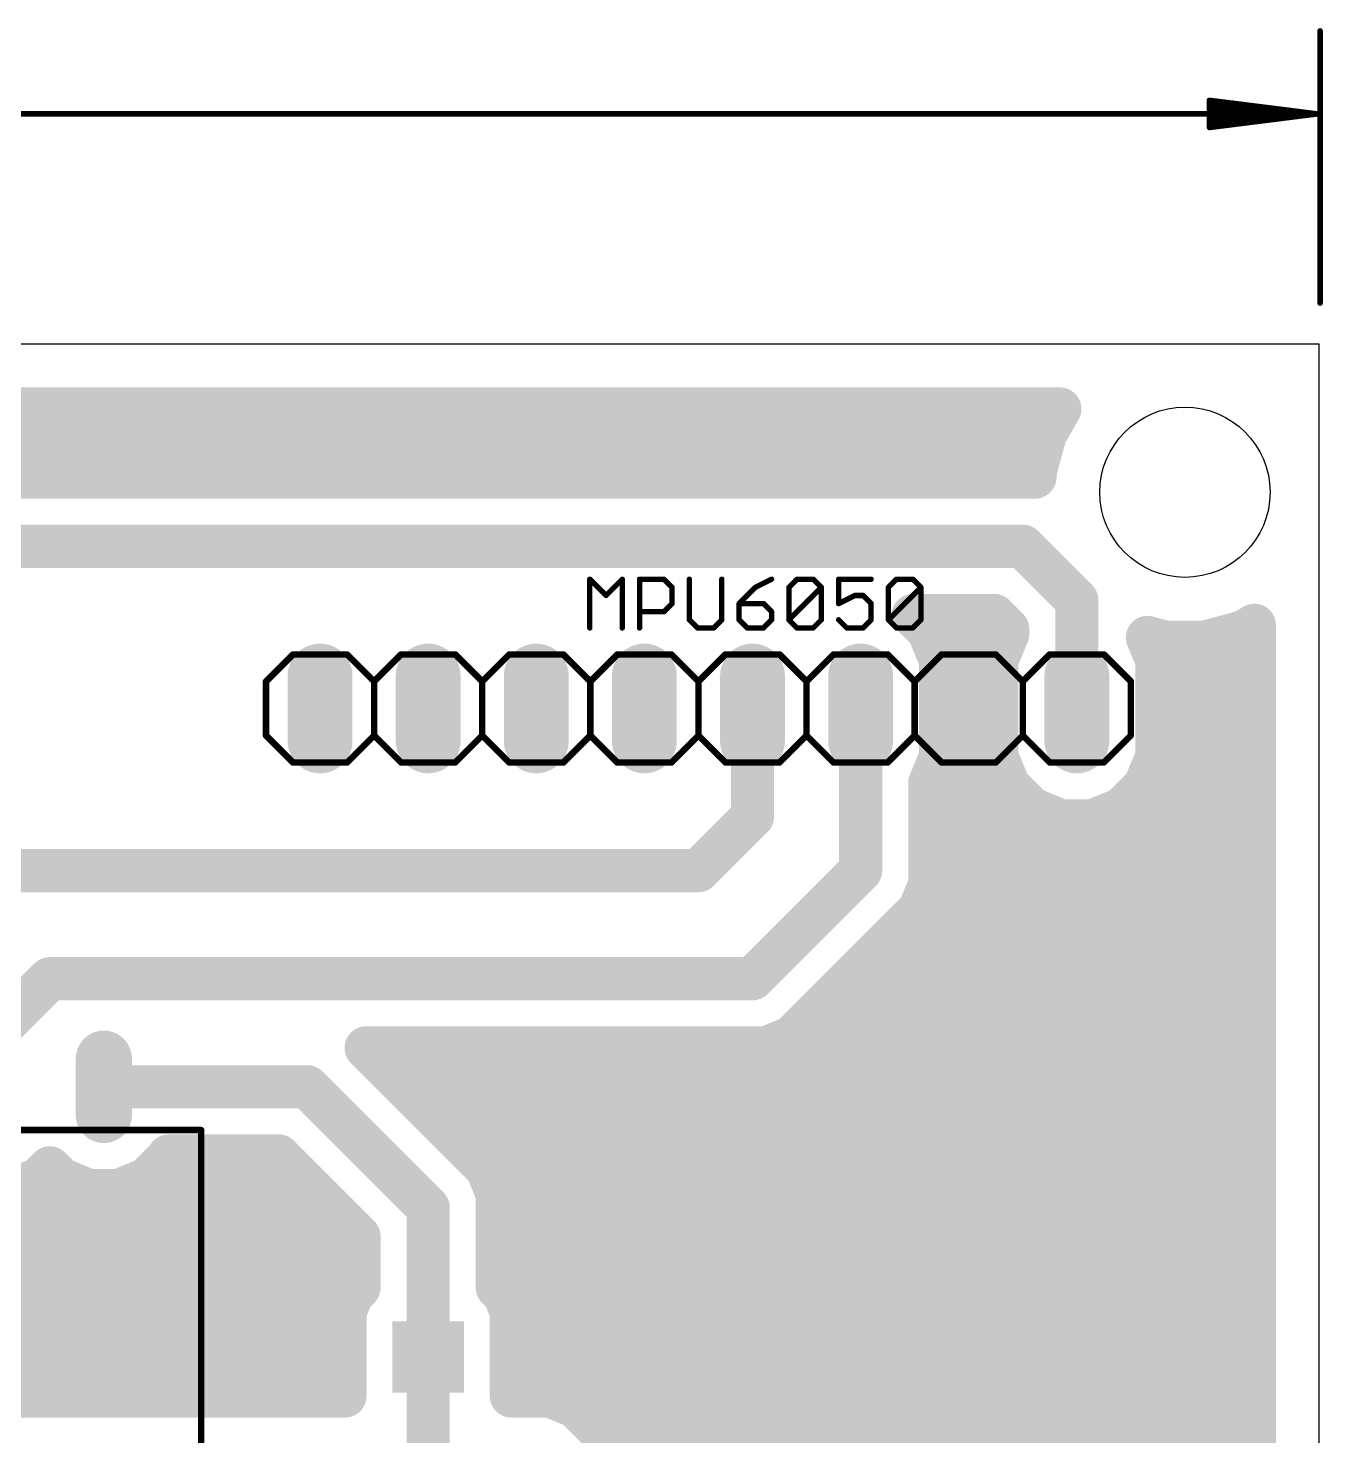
# Model space of a CAD drawing. Extents: x -9 to 115, y -5 to 71.
# Drawn here: x 84.58 to 115, y 37.52 to 70.59 of the extents above; entities that cross this region are included whole.
import ezdxf

# ---------------------------------------------------------------- set-up
doc = ezdxf.new("R2010")
doc.units = 0
for name, color, linetype in [('1', 12, 'CONTINUOUS'), ('16', 132, 'CONTINUOUS'), ('17', 110, 'CONTINUOUS'), ('18', 110, 'CONTINUOUS'), ('20', 31, 'CONTINUOUS'), ('21', 253, 'CONTINUOUS'), ('23', 53, 'CONTINUOUS'), ('25', 253, 'CONTINUOUS'), ('51', 253, 'CONTINUOUS')]:
    doc.layers.add(name, color=color, linetype=linetype)

# ---------------------------------------------------------------- blocks, each defined once
blk = doc.blocks.new('LONGP100')
at = {"const_width": 1}
blk.add_lwpolyline([(-0.5, 0), (0.5, 0)], dxfattribs=at)
at = {"const_width": 0.5}
for points in [[(-0.5, 0.25, 1), (-0.5, -0.25)], [(0.5, -0.25, 1), (0.5, 0.25)]]:
    blk.add_lwpolyline(points, format="xyb", dxfattribs=at)
blk = doc.blocks.new('RECT')
blk.add_solid([(-0.5, -0.5), (0.5, -0.5), (-0.5, 0.5), (0.5, 0.5)])
blk = doc.blocks.new('SQUAREV')
blk.add_solid([(-0.5, -0.5), (0.5, -0.5), (-0.5, 0.5), (0.5, 0.5)])

msp = doc.modelspace()

# ---------------------------------------------------------------- linework, layer by layer
at = {"layer": '1'}
for points, const_width in [([(114.935, 64.135), (114.935, 70.53)], 0.13), ([(114.87, 68.58), (112.335, 68.8992)], 0.13), ([(112.335, 68.8992), (112.335, 68.2608)], 0.13), ([(114.87, 68.58), (112.335, 68.84)], 0.13), ([(3.875, 68.58), (114.87, 68.58)], 0.13), ([(114.87, 68.58), (112.335, 68.71)], 0.13), ([(112.335, 68.2608), (114.87, 68.58)], 0.13), ([(112.335, 68.45), (114.87, 68.58)], 0.13), ([(112.335, 68.32), (114.87, 68.58)], 0.13), ([(93.98, 39.37), (93.98, 31.75)], 1.016)]:
    msp.add_lwpolyline(points, dxfattribs=dict(at, const_width=const_width))
for points, const_width in [([(114.9675, 70.53, 1), (114.9025, 70.53)], 0.065), ([(112.3391, 68.9315, 1), (112.3309, 68.867)], 0.065), ([(112.3675, 68.8992, 1), (112.3025, 68.8992)], 0.065), ([(112.3383, 68.8723, 1), (112.3317, 68.8077)], 0.065), ([(112.3367, 68.7425, 1), (112.3333, 68.6775)], 0.065), ([(112.3333, 68.4825, 1), (112.3367, 68.4175)], 0.065), ([(114.8741, 68.5478, 1), (114.8659, 68.6122)], 0.065), ([(114.8659, 68.5478, 1), (114.8741, 68.6122)], 0.065), ([(114.8733, 68.5477, 1), (114.8667, 68.6123)], 0.065), ([(114.8667, 68.5477, 1), (114.8733, 68.6123)], 0.065), ([(114.8683, 68.5475, 1), (114.8717, 68.6125)], 0.065), ([(114.8717, 68.5475, 1), (114.8683, 68.6125)], 0.065), ([(114.87, 68.5475, 1), (114.87, 68.6125)], 0.065), ([(112.3317, 68.3523, 1), (112.3383, 68.2877)], 0.065), ([(112.3309, 68.293, 1), (112.3391, 68.2285)], 0.065), ([(112.3025, 68.2608, 1), (112.3675, 68.2608)], 0.065), ([(114.9025, 64.135, 1), (114.9675, 64.135)], 0.065), ([(94.234, 39.37, 1), (93.726, 39.37)], 0.508)]:
    msp.add_lwpolyline(points, format="xyb", dxfattribs=dict(at, const_width=const_width))
at = {"layer": '16', "const_width": 1.016}
for points in [[(9.9249, 61.646), (108.8201, 61.646)], [(108.8201, 61.646), (108.4762, 61.0502)], [(108.4762, 61.0502), (108.236, 60.1539)], [(10.293, 60.96), (108.452, 60.96)], [(108.236, 60.0456), (69.5266, 60.0456)], [(108.236, 60.1539), (108.236, 60.0456)], [(107.95, 58.42), (69.85, 58.42)], [(109.22, 57.15), (107.95, 58.42)], [(109.22, 54.61), (109.22, 57.15)], [(105.7334, 56.4367), (105.3757, 56.7944)], [(105.3757, 56.7944), (107.2767, 56.7944)], [(107.2767, 56.7944), (107.5944, 56.4766)], [(106.0196, 55.7459), (105.7334, 56.4367)], [(107.5944, 56.4766), (107.5944, 56.3591)], [(112.2239, 56.166), (113.1202, 56.4062)], [(113.1202, 56.4062), (113.391, 56.5625)], [(113.391, 56.5625), (113.391, 1.2225)], [(107.5944, 56.3591), (107.3404, 55.7459)], [(111.0996, 55.7459), (110.8793, 56.2777)], [(110.8793, 56.2777), (111.2961, 56.166)], [(111.2961, 56.166), (112.2239, 56.166)], [(105.964, 55.88), (107.396, 55.88)], [(106.0196, 53.4741), (106.0196, 55.7459)], [(107.3404, 55.7459), (107.3404, 53.4741)], [(111.044, 55.88), (113.391, 55.88)], [(111.0996, 53.4741), (111.0996, 55.7459)], [(106.0196, 54.864), (107.3404, 54.864)], [(111.0996, 54.864), (113.391, 54.864)], [(101.6, 54.61), (101.6, 52.07)], [(104.14, 50.8), (104.14, 54.61)], [(106.68, 54.61), (106.68, 20.32)], [(106.0196, 53.848), (107.3404, 53.848)], [(111.0996, 53.848), (113.391, 53.848)], [(105.7656, 52.8609), (106.0196, 53.4741)], [(107.3404, 53.4741), (107.6266, 52.7833)], [(110.8134, 52.7833), (111.0996, 53.4741)], [(105.7656, 50.4766), (105.7656, 52.8609)], [(105.7656, 52.832), (107.6064, 52.832)], [(107.6266, 52.7833), (108.1553, 52.2546)], [(110.2847, 52.2546), (110.8134, 52.7833)], [(110.8336, 52.832), (113.391, 52.832)], [(108.1553, 52.2546), (108.8461, 51.9684)], [(109.5939, 51.9684), (110.2847, 52.2546)], [(101.6, 52.07), (100.33, 50.8)], [(105.7656, 51.816), (113.391, 51.816)], [(108.8461, 51.9684), (109.5939, 51.9684)], [(100.33, 50.8), (83.82, 50.8)], [(101.6, 48.26), (104.14, 50.8)], [(105.7656, 50.8), (113.391, 50.8)], [(105.5181, 49.8792), (105.7656, 50.4766)], [(105.0608, 49.4219), (105.5181, 49.8792)], [(105.4229, 49.784), (113.391, 49.784)], [(102.5208, 46.8819), (105.0608, 49.4219)], [(104.4069, 48.768), (113.391, 48.768)], [(83.82, 46.99), (85.09, 48.26)], [(85.09, 48.26), (101.6, 48.26)], [(103.3909, 47.752), (113.391, 47.752)], [(101.9233, 46.6344), (102.5208, 46.8819)], [(94.9008, 44.2583), (92.5247, 46.6344)], [(92.5247, 46.6344), (101.9233, 46.6344)], [(102.1686, 46.736), (113.391, 46.736)], [(86.36, 45.72), (91.1402, 45.72)], [(91.1402, 45.72), (93.98, 42.8802)], [(93.4391, 45.72), (113.391, 45.72)], [(94.4551, 44.704), (113.391, 44.704)], [(95.3581, 43.801), (94.9008, 44.2583)], [(84.8272, 43.5523), (85.09, 43.8151)], [(85.09, 43.8151), (85.3528, 43.5523)], [(87.3672, 43.5523), (87.8673, 44.0524)], [(87.8673, 44.0524), (87.8847, 44.0944)], [(87.8847, 44.0944), (90.4668, 44.0944)], [(90.4668, 44.0944), (92.3544, 42.2068)], [(84.1737, 43.2816), (84.8272, 43.5523)], [(84.9629, 43.688), (85.2171, 43.688)], [(85.3528, 43.5523), (86.0063, 43.2816)], [(86.7137, 43.2816), (87.3672, 43.5523)], [(87.5029, 43.688), (90.8732, 43.688)], [(95.6056, 43.2035), (95.3581, 43.801)], [(95.4049, 43.688), (113.391, 43.688)], [(83.4663, 43.2816), (84.1737, 43.2816)], [(86.0063, 43.2816), (86.7137, 43.2816)], [(95.6056, 41.0013), (95.6056, 43.2035)], [(93.98, 42.8802), (93.98, 39.37)], [(53.6069, 42.672), (91.8892, 42.672)], [(95.6056, 42.672), (113.391, 42.672)], [(92.3544, 42.2068), (92.3544, 41.0013)], [(54.6229, 41.656), (92.3544, 41.656)], [(95.6056, 41.656), (113.391, 41.656)], [(92.1943, 40.8413), (92.0242, 40.4305)], [(92.3544, 41.0013), (92.1943, 40.8413)], [(95.7657, 40.8413), (95.6056, 41.0013)], [(95.9358, 40.4305), (95.7657, 40.8413)], [(55.6389, 40.64), (92.111, 40.64)], [(95.849, 40.64), (113.391, 40.64)], [(92.0242, 40.4305), (92.0242, 38.4556)], [(95.9358, 38.4556), (95.9358, 40.4305)], [(56.6549, 39.624), (92.0242, 39.624)], [(95.9358, 39.624), (113.391, 39.624)], [(57.6709, 38.608), (92.0242, 38.608)], [(95.9358, 38.608), (113.391, 38.608)], [(92.0242, 38.4556), (78.4166, 38.4556)], [(96.8434, 38.4556), (95.9358, 38.4556)], [(97.4408, 38.2081), (96.8434, 38.4556)], [(103.1558, 32.4931), (97.4408, 38.2081)], [(98.0569, 37.592), (113.391, 37.592)]]:
    msp.add_lwpolyline(points, dxfattribs=at)
at = {"layer": '16', "const_width": 0.508}
for points in [[(109.0401, 61.519, 1), (108.6002, 61.773)], [(108.8201, 61.392, 1), (108.8201, 61.9)], [(108.7215, 60.9845, 1), (108.2308, 61.116)], [(108.2562, 61.1772, 1), (108.6961, 60.9232)], [(108.452, 60.706, 1), (108.452, 61.214)], [(108.49, 60.1539, 1), (107.982, 60.1539)], [(108.236, 59.7916, 1), (108.236, 60.2996)], [(107.9907, 60.2197, 1), (108.4813, 60.0882)], [(107.982, 60.0456, 1), (108.49, 60.0456)], [(108.1296, 58.5996, 1), (107.7704, 58.2404)], [(107.95, 58.166, 1), (107.95, 58.674)], [(109.474, 57.15, 1), (108.966, 57.15)], [(109.0404, 56.9704, 1), (109.3996, 57.3296)], [(105.5554, 56.974, 1), (105.1961, 56.6148)], [(105.3757, 57.0484, 1), (105.3757, 56.5404)], [(107.4563, 56.974, 1), (107.097, 56.6148)], [(107.2767, 56.5404, 1), (107.2767, 57.0484)], [(105.9681, 56.5339, 1), (105.4988, 56.3395)], [(107.8484, 56.4766, 1), (107.3404, 56.4766)], [(107.4148, 56.297, 1), (107.774, 56.6563)], [(113.186, 56.1608, 1), (113.0545, 56.6515)], [(113.645, 56.5625, 1), (113.137, 56.5625)], [(113.518, 56.3425, 1), (113.264, 56.7825)], [(105.5538, 56.2571, 1), (105.913, 56.6163)], [(107.3404, 56.3591, 1), (107.8484, 56.3591)], [(107.8291, 56.2619, 1), (107.3597, 56.4563)], [(110.9451, 56.523, 1), (110.8136, 56.0323)], [(111.114, 56.3749, 1), (110.6447, 56.1805)], [(111.2961, 56.42, 1), (111.2961, 55.912)], [(111.2303, 55.9207, 1), (111.3618, 56.4113)], [(112.1582, 56.4113, 1), (112.2897, 55.9207)], [(112.2239, 55.912, 1), (112.2239, 56.42)], [(112.9932, 56.6261, 1), (113.2472, 56.1862)], [(105.964, 56.134, 1), (105.964, 55.626)], [(106.2736, 55.7459, 1), (105.7656, 55.7459)], [(107.5944, 55.7459, 1), (107.0864, 55.7459)], [(107.396, 55.626, 1), (107.396, 56.134)], [(111.044, 56.134, 1), (111.044, 55.626)], [(111.3536, 55.7459, 1), (110.8456, 55.7459)], [(113.391, 55.626, 1), (113.391, 56.134)], [(105.7849, 55.6487, 1), (106.2543, 55.8431)], [(107.1057, 55.8431, 1), (107.5751, 55.6487)], [(110.8649, 55.6487, 1), (111.3343, 55.8431)], [(106.0196, 55.118, 1), (106.0196, 54.61)], [(107.3404, 54.61, 1), (107.3404, 55.118)], [(111.0996, 55.118, 1), (111.0996, 54.61)], [(113.391, 54.61, 1), (113.391, 55.118)], [(101.854, 54.61, 1), (101.346, 54.61)], [(104.394, 54.61, 1), (103.886, 54.61)], [(106.934, 54.61, 1), (106.426, 54.61)], [(108.966, 54.61, 1), (109.474, 54.61)], [(106.0196, 54.102, 1), (106.0196, 53.594)], [(107.3404, 53.594, 1), (107.3404, 54.102)], [(111.0996, 54.102, 1), (111.0996, 53.594)], [(113.391, 53.594, 1), (113.391, 54.102)], [(106.2543, 53.3769, 1), (105.7849, 53.5713)], [(107.5751, 53.5713, 1), (107.1057, 53.3769)], [(111.3343, 53.3769, 1), (110.8649, 53.5713)], [(105.7656, 53.4741, 1), (106.2736, 53.4741)], [(107.0864, 53.4741, 1), (107.5944, 53.4741)], [(110.8456, 53.4741, 1), (111.3536, 53.4741)], [(106.0196, 52.8609, 1), (105.5116, 52.8609)], [(105.7656, 53.086, 1), (105.7656, 52.578)], [(107.8062, 52.9629, 1), (107.4469, 52.6037)], [(107.6064, 52.578, 1), (107.6064, 53.086)], [(110.8336, 53.086, 1), (110.8336, 52.578)], [(110.993, 52.6037, 1), (110.6338, 52.9629)], [(113.391, 52.578, 1), (113.391, 53.086)], [(105.5309, 52.9581, 1), (106.0003, 52.7637)], [(107.3919, 52.6861, 1), (107.8612, 52.8805)], [(110.5788, 52.8805, 1), (111.0481, 52.6861)], [(108.2525, 52.4892, 1), (108.0581, 52.0199)], [(107.9757, 52.0749, 1), (108.3349, 52.4342)], [(110.1051, 52.4342, 1), (110.4643, 52.0749)], [(110.3819, 52.0199, 1), (110.1875, 52.4892)], [(101.346, 52.07, 1), (101.854, 52.07)], [(101.7796, 51.8904, 1), (101.4204, 52.2496)], [(105.7656, 52.07, 1), (105.7656, 51.562)], [(108.8461, 52.2224, 1), (108.8461, 51.7144)], [(108.7489, 51.7337, 1), (108.9433, 52.2031)], [(109.4967, 52.2031, 1), (109.6911, 51.7337)], [(109.5939, 51.7144, 1), (109.5939, 52.2224)], [(113.391, 51.562, 1), (113.391, 52.07)], [(100.33, 50.546, 1), (100.33, 51.054)], [(104.3196, 50.6204, 1), (103.9604, 50.9796)], [(105.7656, 51.054, 1), (105.7656, 50.546)], [(113.391, 50.546, 1), (113.391, 51.054)], [(100.1504, 50.9796, 1), (100.5096, 50.6204)], [(103.886, 50.8, 1), (104.394, 50.8)], [(106.0003, 50.3794, 1), (105.5309, 50.5738)], [(105.5116, 50.4766, 1), (106.0196, 50.4766)], [(105.4229, 50.038, 1), (105.4229, 49.53)], [(105.6977, 49.6996, 1), (105.3385, 50.0588)], [(113.391, 49.53, 1), (113.391, 50.038)], [(105.2834, 49.9764, 1), (105.7528, 49.782)], [(104.8812, 49.6015, 1), (105.2404, 49.2423)], [(105.2404, 49.2423, 1), (104.8812, 49.6015)], [(104.4069, 49.022, 1), (104.4069, 48.514)], [(113.391, 48.514, 1), (113.391, 49.022)], [(85.09, 48.514, 1), (85.09, 48.006)], [(85.2696, 48.0804, 1), (84.9104, 48.4396)], [(101.4204, 48.4396, 1), (101.7796, 48.0804)], [(101.6, 48.006, 1), (101.6, 48.514)], [(103.3909, 48.006, 1), (103.3909, 47.498)], [(113.391, 47.498, 1), (113.391, 48.006)], [(102.3412, 47.0615, 1), (102.7004, 46.7023)], [(102.618, 46.6472, 1), (102.4236, 47.1165)], [(92.7043, 46.814, 1), (92.3451, 46.4548)], [(92.5247, 46.8884, 1), (92.5247, 46.3804)], [(101.8261, 46.8691, 1), (102.0206, 46.3997)], [(102.1686, 46.99, 1), (102.1686, 46.482)], [(101.9233, 46.3804, 1), (101.9233, 46.8884)], [(113.391, 46.482, 1), (113.391, 46.99)], [(86.36, 45.974, 1), (86.36, 45.466)], [(91.3198, 45.8996, 1), (90.9606, 45.5404)], [(91.1402, 45.466, 1), (91.1402, 45.974)], [(93.4391, 45.974, 1), (93.4391, 45.466)], [(113.391, 45.466, 1), (113.391, 45.974)], [(94.4551, 44.958, 1), (94.4551, 44.45)], [(113.391, 44.45, 1), (113.391, 44.958)], [(95.0804, 44.4379, 1), (94.7212, 44.0787)], [(94.7212, 44.0787, 1), (95.0804, 44.4379)], [(85.2696, 43.9947, 1), (84.9104, 43.6355)], [(85.2696, 43.6355, 1), (84.9104, 43.9947)], [(87.6326, 44.1496, 1), (88.102, 43.9552)], [(87.8847, 44.3484, 1), (87.8847, 43.8404)], [(88.1194, 43.9972, 1), (87.65, 44.1916)], [(88.0469, 43.8728, 1), (87.6877, 44.232)], [(90.6464, 44.274, 1), (90.2872, 43.9148)], [(90.4668, 43.8404, 1), (90.4668, 44.3484)], [(84.9629, 43.942, 1), (84.9629, 43.434)], [(84.9244, 43.3176, 1), (84.73, 43.7869)], [(85.45, 43.7869, 1), (85.2556, 43.3176)], [(85.2171, 43.434, 1), (85.2171, 43.942)], [(87.5029, 43.942, 1), (87.5029, 43.434)], [(87.4644, 43.3176, 1), (87.27, 43.7869)], [(90.8732, 43.434, 1), (90.8732, 43.942)], [(95.5928, 43.8982, 1), (95.1234, 43.7038)], [(95.4049, 43.942, 1), (95.4049, 43.434)], [(95.1785, 43.6214, 1), (95.5377, 43.9806)], [(113.391, 43.434, 1), (113.391, 43.942)], [(84.1737, 43.0276, 1), (84.1737, 43.5356)], [(84.6475, 43.7319, 1), (85.0068, 43.3727)], [(85.1732, 43.3727, 1), (85.5324, 43.7319)], [(86.0063, 43.5356, 1), (86.0063, 43.0276)], [(85.9091, 43.0469, 1), (86.1035, 43.5163)], [(86.6165, 43.5163, 1), (86.8109, 43.0469)], [(86.7137, 43.0276, 1), (86.7137, 43.5356)], [(87.1875, 43.7319, 1), (87.5468, 43.3727)], [(95.8596, 43.2035, 1), (95.3516, 43.2035)], [(94.234, 42.8802, 1), (93.726, 42.8802)], [(95.3709, 43.1063, 1), (95.8403, 43.3007)], [(91.8892, 42.418, 1), (91.8892, 42.926)], [(93.8004, 42.7006, 1), (94.1596, 43.0598)], [(95.6056, 42.926, 1), (95.6056, 42.418)], [(113.391, 42.418, 1), (113.391, 42.926)], [(92.6084, 42.2068, 1), (92.1004, 42.2068)], [(92.1748, 42.0272, 1), (92.534, 42.3864)], [(92.3544, 41.402, 1), (92.3544, 41.91)], [(95.6056, 41.91, 1), (95.6056, 41.402)], [(113.391, 41.402, 1), (113.391, 41.91)], [(92.429, 40.7441, 1), (91.9597, 40.9385)], [(92.534, 40.8217, 1), (92.1748, 41.1809)], [(95.7852, 41.1809, 1), (95.426, 40.8217)], [(96.0003, 40.9385, 1), (95.531, 40.7441)], [(92.0147, 41.0209, 1), (92.3739, 40.6617)], [(92.1004, 41.0013, 1), (92.6084, 41.0013)], [(92.111, 40.386, 1), (92.111, 40.894)], [(95.3516, 41.0013, 1), (95.8596, 41.0013)], [(95.586, 40.6617, 1), (95.9453, 41.0209)], [(95.849, 40.894, 1), (95.849, 40.386)], [(113.391, 40.386, 1), (113.391, 40.894)], [(92.2782, 40.4305, 1), (91.7702, 40.4305)], [(91.7895, 40.5277, 1), (92.2589, 40.3333)], [(96.1898, 40.4305, 1), (95.6818, 40.4305)], [(95.7011, 40.3333, 1), (96.1705, 40.5277)], [(92.0242, 39.37, 1), (92.0242, 39.878)], [(95.9358, 39.878, 1), (95.9358, 39.37)], [(113.391, 39.37, 1), (113.391, 39.878)], [(93.726, 39.37, 1), (94.234, 39.37)], [(92.0242, 38.354, 1), (92.0242, 38.862)], [(95.9358, 38.862, 1), (95.9358, 38.354)], [(113.391, 38.354, 1), (113.391, 38.862)], [(91.7702, 38.4556, 1), (92.2782, 38.4556)], [(92.0242, 38.2016, 1), (92.0242, 38.7096)], [(95.9358, 38.7096, 1), (95.9358, 38.2016)], [(95.6818, 38.4556, 1), (96.1898, 38.4556)], [(96.9406, 38.6903, 1), (96.7461, 38.2209)], [(96.8434, 38.2016, 1), (96.8434, 38.7096)], [(97.6204, 38.3877, 1), (97.2612, 38.0285)], [(97.3436, 37.9734, 1), (97.538, 38.4428)], [(98.0569, 37.846, 1), (98.0569, 37.338)], [(113.391, 37.338, 1), (113.391, 37.846)]]:
    msp.add_lwpolyline(points, format="xyb", dxfattribs=at)
at = {"layer": '20'}
for p, q in [((114.915, 63.17), (3.81, 63.17)), ((114.915, -5.08), (114.915, 63.17))]:
    msp.add_line(p, q, dxfattribs=at)
msp.add_circle((111.76, 59.69), 2, dxfattribs=at)
at = {"layer": '21', "const_width": 0.1524}
for points in [[(90.805, 55.88), (90.17, 55.245)], [(90.805, 55.88), (92.075, 55.88)], [(92.075, 55.88), (92.71, 55.245)], [(92.71, 55.245), (93.345, 55.88)], [(93.345, 55.88), (94.615, 55.88)], [(94.615, 55.88), (95.25, 55.245)], [(95.25, 55.245), (95.885, 55.88)], [(95.885, 55.88), (97.155, 55.88)], [(97.155, 55.88), (97.79, 55.245)], [(98.425, 55.88), (97.79, 55.245)], [(98.425, 55.88), (99.695, 55.88)], [(99.695, 55.88), (100.33, 55.245)], [(100.33, 55.245), (100.965, 55.88)], [(100.965, 55.88), (102.235, 55.88)], [(102.235, 55.88), (102.87, 55.245)], [(102.87, 55.245), (103.505, 55.88)], [(103.505, 55.88), (104.775, 55.88)], [(104.775, 55.88), (105.41, 55.245)], [(106.045, 55.88), (105.41, 55.245)], [(106.045, 55.88), (107.315, 55.88)], [(107.315, 55.88), (107.95, 55.245)], [(108.585, 55.88), (107.95, 55.245)], [(108.585, 55.88), (109.855, 55.88)], [(109.855, 55.88), (110.49, 55.245)], [(90.17, 55.245), (90.17, 53.975)], [(92.71, 55.245), (92.71, 53.975)], [(95.25, 55.245), (95.25, 53.975)], [(97.79, 55.245), (97.79, 53.975)], [(100.33, 55.245), (100.33, 53.975)], [(102.87, 55.245), (102.87, 53.975)], [(105.41, 55.245), (105.41, 53.975)], [(107.95, 55.245), (107.95, 53.975)], [(110.49, 55.245), (110.49, 53.975)], [(90.17, 53.975), (90.805, 53.34)], [(92.71, 53.975), (92.075, 53.34)], [(93.345, 53.34), (92.71, 53.975)], [(95.25, 53.975), (94.615, 53.34)], [(95.885, 53.34), (95.25, 53.975)], [(97.79, 53.975), (97.155, 53.34)], [(97.79, 53.975), (98.425, 53.34)], [(100.33, 53.975), (99.695, 53.34)], [(100.965, 53.34), (100.33, 53.975)], [(102.87, 53.975), (102.235, 53.34)], [(103.505, 53.34), (102.87, 53.975)], [(105.41, 53.975), (104.775, 53.34)], [(105.41, 53.975), (106.045, 53.34)], [(107.95, 53.975), (107.315, 53.34)], [(107.95, 53.975), (108.585, 53.34)], [(110.49, 53.975), (109.855, 53.34)], [(92.075, 53.34), (90.805, 53.34)], [(94.615, 53.34), (93.345, 53.34)], [(97.155, 53.34), (95.885, 53.34)], [(99.695, 53.34), (98.425, 53.34)], [(102.235, 53.34), (100.965, 53.34)], [(104.775, 53.34), (103.505, 53.34)], [(107.315, 53.34), (106.045, 53.34)], [(109.855, 53.34), (108.585, 53.34)], [(35.814, 44.704), (88.646, 44.704)], [(88.646, 31.496), (88.646, 44.704)]]:
    msp.add_lwpolyline(points, dxfattribs=at)
at = {"layer": '21', "const_width": 0.0762}
for points in [[(90.805, 55.9181, 1), (90.805, 55.8419)], [(90.8319, 55.8531, 1), (90.7781, 55.9069)], [(92.1019, 55.9069, 1), (92.0481, 55.8531)], [(92.075, 55.8419, 1), (92.075, 55.9181)], [(93.345, 55.9181, 1), (93.345, 55.8419)], [(93.3719, 55.8531, 1), (93.3181, 55.9069)], [(94.6419, 55.9069, 1), (94.5881, 55.8531)], [(94.615, 55.8419, 1), (94.615, 55.9181)], [(95.885, 55.9181, 1), (95.885, 55.8419)], [(95.9119, 55.8531, 1), (95.8581, 55.9069)], [(97.1819, 55.9069, 1), (97.1281, 55.8531)], [(97.155, 55.8419, 1), (97.155, 55.9181)], [(98.425, 55.9181, 1), (98.425, 55.8419)], [(98.4519, 55.8531, 1), (98.3981, 55.9069)], [(99.7219, 55.9069, 1), (99.6681, 55.8531)], [(99.695, 55.8419, 1), (99.695, 55.9181)], [(100.965, 55.9181, 1), (100.965, 55.8419)], [(100.9919, 55.8531, 1), (100.9381, 55.9069)], [(102.2619, 55.9069, 1), (102.2081, 55.8531)], [(102.235, 55.8419, 1), (102.235, 55.9181)], [(103.505, 55.9181, 1), (103.505, 55.8419)], [(103.5319, 55.8531, 1), (103.4781, 55.9069)], [(104.8019, 55.9069, 1), (104.7481, 55.8531)], [(104.775, 55.8419, 1), (104.775, 55.9181)], [(106.045, 55.9181, 1), (106.045, 55.8419)], [(106.0719, 55.8531, 1), (106.0181, 55.9069)], [(107.3419, 55.9069, 1), (107.2881, 55.8531)], [(107.315, 55.8419, 1), (107.315, 55.9181)], [(108.585, 55.9181, 1), (108.585, 55.8419)], [(108.6119, 55.8531, 1), (108.5581, 55.9069)], [(109.8819, 55.9069, 1), (109.8281, 55.8531)], [(109.855, 55.8419, 1), (109.855, 55.9181)], [(90.2081, 55.245, 1), (90.1319, 55.245)], [(90.1431, 55.2719, 1), (90.1969, 55.2181)], [(92.7481, 55.245, 1), (92.6719, 55.245)], [(92.6831, 55.2719, 1), (92.7369, 55.2181)], [(92.6831, 55.2181, 1), (92.7369, 55.2719)], [(95.2881, 55.245, 1), (95.2119, 55.245)], [(95.2231, 55.2719, 1), (95.2769, 55.2181)], [(95.2231, 55.2181, 1), (95.2769, 55.2719)], [(97.8281, 55.245, 1), (97.7519, 55.245)], [(97.7631, 55.2719, 1), (97.8169, 55.2181)], [(97.7631, 55.2181, 1), (97.8169, 55.2719)], [(100.3681, 55.245, 1), (100.2919, 55.245)], [(100.3031, 55.2719, 1), (100.3569, 55.2181)], [(100.3031, 55.2181, 1), (100.3569, 55.2719)], [(102.9081, 55.245, 1), (102.8319, 55.245)], [(102.8431, 55.2719, 1), (102.8969, 55.2181)], [(102.8431, 55.2181, 1), (102.8969, 55.2719)], [(105.4481, 55.245, 1), (105.3719, 55.245)], [(105.3831, 55.2719, 1), (105.4369, 55.2181)], [(105.3831, 55.2181, 1), (105.4369, 55.2719)], [(107.9881, 55.245, 1), (107.9119, 55.245)], [(107.9231, 55.2719, 1), (107.9769, 55.2181)], [(107.9231, 55.2181, 1), (107.9769, 55.2719)], [(110.5281, 55.245, 1), (110.4519, 55.245)], [(110.4631, 55.2181, 1), (110.5169, 55.2719)], [(90.1319, 53.975, 1), (90.2081, 53.975)], [(90.1969, 54.0019, 1), (90.1431, 53.9481)], [(92.6719, 53.975, 1), (92.7481, 53.975)], [(92.7369, 54.0019, 1), (92.6831, 53.9481)], [(92.7369, 53.9481, 1), (92.6831, 54.0019)], [(95.2119, 53.975, 1), (95.2881, 53.975)], [(95.2769, 54.0019, 1), (95.2231, 53.9481)], [(95.2769, 53.9481, 1), (95.2231, 54.0019)], [(97.7519, 53.975, 1), (97.8281, 53.975)], [(97.8169, 54.0019, 1), (97.7631, 53.9481)], [(97.8169, 53.9481, 1), (97.7631, 54.0019)], [(100.2919, 53.975, 1), (100.3681, 53.975)], [(100.3569, 54.0019, 1), (100.3031, 53.9481)], [(100.3569, 53.9481, 1), (100.3031, 54.0019)], [(102.8319, 53.975, 1), (102.9081, 53.975)], [(102.8969, 54.0019, 1), (102.8431, 53.9481)], [(102.8969, 53.9481, 1), (102.8431, 54.0019)], [(105.3719, 53.975, 1), (105.4481, 53.975)], [(105.4369, 54.0019, 1), (105.3831, 53.9481)], [(105.4369, 53.9481, 1), (105.3831, 54.0019)], [(107.9119, 53.975, 1), (107.9881, 53.975)], [(107.9769, 54.0019, 1), (107.9231, 53.9481)], [(107.9769, 53.9481, 1), (107.9231, 54.0019)], [(110.4519, 53.975, 1), (110.5281, 53.975)], [(110.5169, 53.9481, 1), (110.4631, 54.0019)], [(90.805, 53.3781, 1), (90.805, 53.3019)], [(90.7781, 53.3131, 1), (90.8319, 53.3669)], [(92.0481, 53.3669, 1), (92.1019, 53.3131)], [(92.075, 53.3019, 1), (92.075, 53.3781)], [(93.345, 53.3781, 1), (93.345, 53.3019)], [(93.3181, 53.3131, 1), (93.3719, 53.3669)], [(94.5881, 53.3669, 1), (94.6419, 53.3131)], [(94.615, 53.3019, 1), (94.615, 53.3781)], [(95.885, 53.3781, 1), (95.885, 53.3019)], [(95.8581, 53.3131, 1), (95.9119, 53.3669)], [(97.1281, 53.3669, 1), (97.1819, 53.3131)], [(97.155, 53.3019, 1), (97.155, 53.3781)], [(98.425, 53.3781, 1), (98.425, 53.3019)], [(98.3981, 53.3131, 1), (98.4519, 53.3669)], [(99.6681, 53.3669, 1), (99.7219, 53.3131)], [(99.695, 53.3019, 1), (99.695, 53.3781)], [(100.965, 53.3781, 1), (100.965, 53.3019)], [(100.9381, 53.3131, 1), (100.9919, 53.3669)], [(102.2081, 53.3669, 1), (102.2619, 53.3131)], [(102.235, 53.3019, 1), (102.235, 53.3781)], [(103.505, 53.3781, 1), (103.505, 53.3019)], [(103.4781, 53.3131, 1), (103.5319, 53.3669)], [(104.7481, 53.3669, 1), (104.8019, 53.3131)], [(104.775, 53.3019, 1), (104.775, 53.3781)], [(106.045, 53.3781, 1), (106.045, 53.3019)], [(106.0181, 53.3131, 1), (106.0719, 53.3669)], [(107.2881, 53.3669, 1), (107.3419, 53.3131)], [(107.315, 53.3019, 1), (107.315, 53.3781)], [(108.585, 53.3781, 1), (108.585, 53.3019)], [(108.5581, 53.3131, 1), (108.6119, 53.3669)], [(109.8281, 53.3669, 1), (109.8819, 53.3131)], [(109.855, 53.3019, 1), (109.855, 53.3781)], [(88.6841, 44.704, 1), (88.6079, 44.704)], [(88.646, 44.6659, 1), (88.646, 44.7421)]]:
    msp.add_lwpolyline(points, format="xyb", dxfattribs=at)
at = {"layer": '23'}
msp.add_point((100.33, 54.61), dxfattribs=at)
at = {"layer": '25', "const_width": 0.127}
for points in [[(97.7773, 56.5023), (97.7773, 57.6463)], [(97.7773, 57.6463), (98.1586, 57.265)], [(98.1586, 57.265), (98.54, 57.6463)], [(98.54, 57.6463), (98.54, 56.5023)], [(98.9467, 56.5023), (98.9467, 57.6463)], [(98.9467, 57.6463), (99.5187, 57.6463)], [(99.5187, 57.6463), (99.7093, 57.4556)], [(100.1161, 57.6463), (100.1161, 56.693)], [(100.8787, 56.693), (100.8787, 57.6463)], [(102.0481, 57.6463), (101.6668, 57.4556)], [(102.4549, 57.4556), (102.6456, 57.6463)], [(102.6456, 57.6463), (103.0269, 57.6463)], [(103.0269, 57.6463), (103.2175, 57.4556)], [(104.3869, 57.6463), (103.6243, 57.6463)], [(103.6243, 57.6463), (103.6243, 57.0743)], [(104.7937, 57.4556), (104.9843, 57.6463)], [(104.9843, 57.6463), (105.3657, 57.6463)], [(105.3657, 57.6463), (105.5563, 57.4556)], [(99.7093, 57.4556), (99.7093, 57.0743)], [(101.6668, 57.4556), (101.2855, 57.0743)], [(102.4549, 56.693), (102.4549, 57.4556)], [(102.4549, 56.693), (103.2175, 57.4556)], [(103.2175, 57.4556), (103.2175, 56.693)], [(103.6243, 57.0743), (104.0056, 57.265)], [(104.0056, 57.265), (104.1963, 57.265)], [(104.1963, 57.265), (104.3869, 57.0743)], [(104.7937, 56.693), (104.7937, 57.4556)], [(104.7937, 56.693), (105.5563, 57.4556)], [(105.5563, 57.4556), (105.5563, 56.693)], [(99.5187, 56.8836), (98.9467, 56.8836)], [(99.7093, 57.0743), (99.5187, 56.8836)], [(101.2855, 57.0743), (101.2855, 56.693)], [(101.8575, 57.0743), (101.2855, 57.0743)], [(102.0481, 56.8836), (101.8575, 57.0743)], [(102.0481, 56.693), (102.0481, 56.8836)], [(104.3869, 57.0743), (104.3869, 56.693)], [(100.1161, 56.693), (100.3068, 56.5023)], [(100.3068, 56.5023), (100.6881, 56.5023)], [(100.6881, 56.5023), (100.8787, 56.693)], [(101.2855, 56.693), (101.4762, 56.5023)], [(101.4762, 56.5023), (101.8575, 56.5023)], [(101.8575, 56.5023), (102.0481, 56.693)], [(102.6456, 56.5023), (102.4549, 56.693)], [(103.0269, 56.5023), (102.6456, 56.5023)], [(103.2175, 56.693), (103.0269, 56.5023)], [(103.8149, 56.5023), (103.6243, 56.693)], [(104.1963, 56.5023), (103.8149, 56.5023)], [(104.3869, 56.693), (104.1963, 56.5023)], [(104.9843, 56.5023), (104.7937, 56.693)], [(105.3657, 56.5023), (104.9843, 56.5023)], [(105.5563, 56.693), (105.3657, 56.5023)]]:
    msp.add_lwpolyline(points, dxfattribs=at)
at = {"layer": '25', "const_width": 0.0635}
for points in [[(97.8091, 57.6463, 1), (97.7456, 57.6463)], [(97.7998, 57.6687, 1), (97.7548, 57.6238)], [(98.5717, 57.6463, 1), (98.5082, 57.6463)], [(98.5624, 57.6238, 1), (98.5175, 57.6687)], [(98.9784, 57.6463, 1), (98.9149, 57.6463)], [(98.9467, 57.678, 1), (98.9467, 57.6145)], [(99.5411, 57.6687, 1), (99.4962, 57.6238)], [(99.5187, 57.6145, 1), (99.5187, 57.678)], [(100.1478, 57.6463, 1), (100.0843, 57.6463)], [(100.9105, 57.6463, 1), (100.847, 57.6463)], [(102.0623, 57.6179, 1), (102.0339, 57.6747)], [(102.6456, 57.678, 1), (102.6456, 57.6145)], [(102.668, 57.6238, 1), (102.6231, 57.6687)], [(103.0493, 57.6687, 1), (103.0044, 57.6238)], [(103.0269, 57.6145, 1), (103.0269, 57.678)], [(103.656, 57.6463, 1), (103.5925, 57.6463)], [(103.6243, 57.678, 1), (103.6243, 57.6145)], [(104.3869, 57.6145, 1), (104.3869, 57.678)], [(104.9843, 57.678, 1), (104.9843, 57.6145)], [(105.0068, 57.6238, 1), (104.9619, 57.6687)], [(105.3881, 57.6687, 1), (105.3432, 57.6238)], [(105.3657, 57.6145, 1), (105.3657, 57.678)], [(98.1362, 57.2874, 1), (98.1811, 57.2425)], [(98.1362, 57.2425, 1), (98.1811, 57.2874)], [(99.7411, 57.4556, 1), (99.6776, 57.4556)], [(99.6869, 57.4332, 1), (99.7318, 57.4781)], [(101.6526, 57.484, 1), (101.681, 57.4272)], [(101.6893, 57.4332, 1), (101.6444, 57.4781)], [(102.4866, 57.4556, 1), (102.4231, 57.4556)], [(102.4324, 57.4781, 1), (102.4773, 57.4332)], [(103.2493, 57.4556, 1), (103.1858, 57.4556)], [(103.24, 57.4332, 1), (103.1951, 57.4781)], [(103.1951, 57.4332, 1), (103.24, 57.4781)], [(104.0056, 57.2967, 1), (104.0056, 57.2332)], [(104.0198, 57.2366, 1), (103.9914, 57.2933)], [(104.2187, 57.2874, 1), (104.1738, 57.2425)], [(104.1963, 57.2332, 1), (104.1963, 57.2967)], [(104.8254, 57.4556, 1), (104.7619, 57.4556)], [(104.7712, 57.4781, 1), (104.8161, 57.4332)], [(105.5881, 57.4556, 1), (105.5246, 57.4556)], [(105.5788, 57.4332, 1), (105.5339, 57.4781)], [(105.5339, 57.4332, 1), (105.5788, 57.4781)], [(98.9467, 56.9154, 1), (98.9467, 56.8519)], [(99.4962, 56.9061, 1), (99.5411, 56.8612)], [(99.5187, 56.8519, 1), (99.5187, 56.9154)], [(99.6776, 57.0743, 1), (99.7411, 57.0743)], [(99.7318, 57.0518, 1), (99.6869, 57.0967)], [(101.3172, 57.0743, 1), (101.2537, 57.0743)], [(101.2855, 57.106, 1), (101.2855, 57.0425)], [(101.263, 57.0967, 1), (101.3079, 57.0518)], [(101.8799, 57.0967, 1), (101.835, 57.0518)], [(101.8575, 57.0425, 1), (101.8575, 57.106)], [(102.0799, 56.8836, 1), (102.0164, 56.8836)], [(102.0257, 56.8612, 1), (102.0706, 56.9061)], [(103.5925, 57.0743, 1), (103.656, 57.0743)], [(103.6101, 57.1027, 1), (103.6385, 57.0459)], [(104.4187, 57.0743, 1), (104.3552, 57.0743)], [(104.3645, 57.0518, 1), (104.4094, 57.0967)], [(100.0843, 56.693, 1), (100.1478, 56.693)], [(100.1385, 56.7154, 1), (100.0936, 56.6705)], [(100.3068, 56.5341, 1), (100.3068, 56.4706)], [(100.6881, 56.4706, 1), (100.6881, 56.5341)], [(100.847, 56.693, 1), (100.9105, 56.693)], [(100.9012, 56.6705, 1), (100.8563, 56.7154)], [(101.2537, 56.693, 1), (101.3172, 56.693)], [(101.3079, 56.7154, 1), (101.263, 56.6705)], [(101.4762, 56.5341, 1), (101.4762, 56.4706)], [(101.8575, 56.4706, 1), (101.8575, 56.5341)], [(102.0164, 56.693, 1), (102.0799, 56.693)], [(102.0706, 56.6705, 1), (102.0257, 56.7154)], [(102.4773, 56.7154, 1), (102.4324, 56.6705)], [(102.4324, 56.7154, 1), (102.4773, 56.6705)], [(102.4231, 56.693, 1), (102.4866, 56.693)], [(102.6456, 56.5341, 1), (102.6456, 56.4706)], [(103.0269, 56.4706, 1), (103.0269, 56.5341)], [(103.1858, 56.693, 1), (103.2493, 56.693)], [(103.24, 56.6705, 1), (103.1951, 56.7154)], [(103.6467, 56.7154, 1), (103.6018, 56.6705)], [(103.8149, 56.5341, 1), (103.8149, 56.4706)], [(104.1963, 56.4706, 1), (104.1963, 56.5341)], [(104.3552, 56.693, 1), (104.4187, 56.693)], [(104.4094, 56.6705, 1), (104.3645, 56.7154)], [(104.7619, 56.693, 1), (104.8254, 56.693)], [(104.8161, 56.7154, 1), (104.7712, 56.6705)], [(104.7712, 56.7154, 1), (104.8161, 56.6705)], [(104.9843, 56.5341, 1), (104.9843, 56.4706)], [(105.3657, 56.4706, 1), (105.3657, 56.5341)], [(105.5246, 56.693, 1), (105.5881, 56.693)], [(105.5788, 56.6705, 1), (105.5339, 56.7154)], [(97.7456, 56.5023, 1), (97.8091, 56.5023)], [(98.5082, 56.5023, 1), (98.5717, 56.5023)], [(98.9149, 56.5023, 1), (98.9784, 56.5023)], [(100.2843, 56.4798, 1), (100.3292, 56.5248)], [(100.6656, 56.5248, 1), (100.7105, 56.4798)], [(101.4537, 56.4798, 1), (101.4986, 56.5248)], [(101.835, 56.5248, 1), (101.8799, 56.4798)], [(102.6231, 56.4798, 1), (102.668, 56.5248)], [(103.0044, 56.5248, 1), (103.0493, 56.4798)], [(103.7925, 56.4798, 1), (103.8374, 56.5248)], [(104.1738, 56.5248, 1), (104.2187, 56.4798)], [(104.9619, 56.4798, 1), (105.0068, 56.5248)], [(105.3432, 56.5248, 1), (105.3881, 56.4798)]]:
    msp.add_lwpolyline(points, format="xyb", dxfattribs=at)

# ---------------------------------------------------------------- block references
at = {"layer": '17', "rotation": 90}
for p, xscale, yscale in [((91.44, 54.61), 1.524, 1.524), ((91.44, 54.61), 1.524, 1.524), ((93.98, 54.61), 1.524, 1.524), ((93.98, 54.61), 1.524, 1.524), ((96.52, 54.61), 1.524, 1.524), ((96.52, 54.61), 1.524, 1.524), ((99.06, 54.61), 1.524, 1.524), ((99.06, 54.61), 1.524, 1.524), ((101.6, 54.61), 1.524, 1.524), ((101.6, 54.61), 1.524, 1.524), ((104.14, 54.61), 1.524, 1.524), ((104.14, 54.61), 1.524, 1.524), ((106.68, 54.61), 1.524, 1.524), ((106.68, 54.61), 1.524, 1.524), ((109.22, 54.61), 1.524, 1.524), ((109.22, 54.61), 1.524, 1.524), ((86.36, 45.72), 1.3208, 1.3208), ((86.36, 45.72), 1.3208, 1.3208)]:
    msp.add_blockref('LONGP100', p, dxfattribs=dict(at, xscale=xscale, yscale=yscale))
at = {"layer": '18', "xscale": 1.6764, "yscale": 1.6764}
msp.add_blockref('SQUAREV', (93.98, 39.37), dxfattribs=at)
msp.add_blockref('SQUAREV', (93.98, 39.37), dxfattribs=at)
at = {"layer": '51', "xscale": 0.508, "yscale": 0.508}
for p in [(91.44, 54.61), (93.98, 54.61), (96.52, 54.61), (99.06, 54.61), (101.6, 54.61), (104.14, 54.61), (106.68, 54.61), (109.22, 54.61)]:
    msp.add_blockref('RECT', p, dxfattribs=at)

doc.saveas('drawing.dxf')
